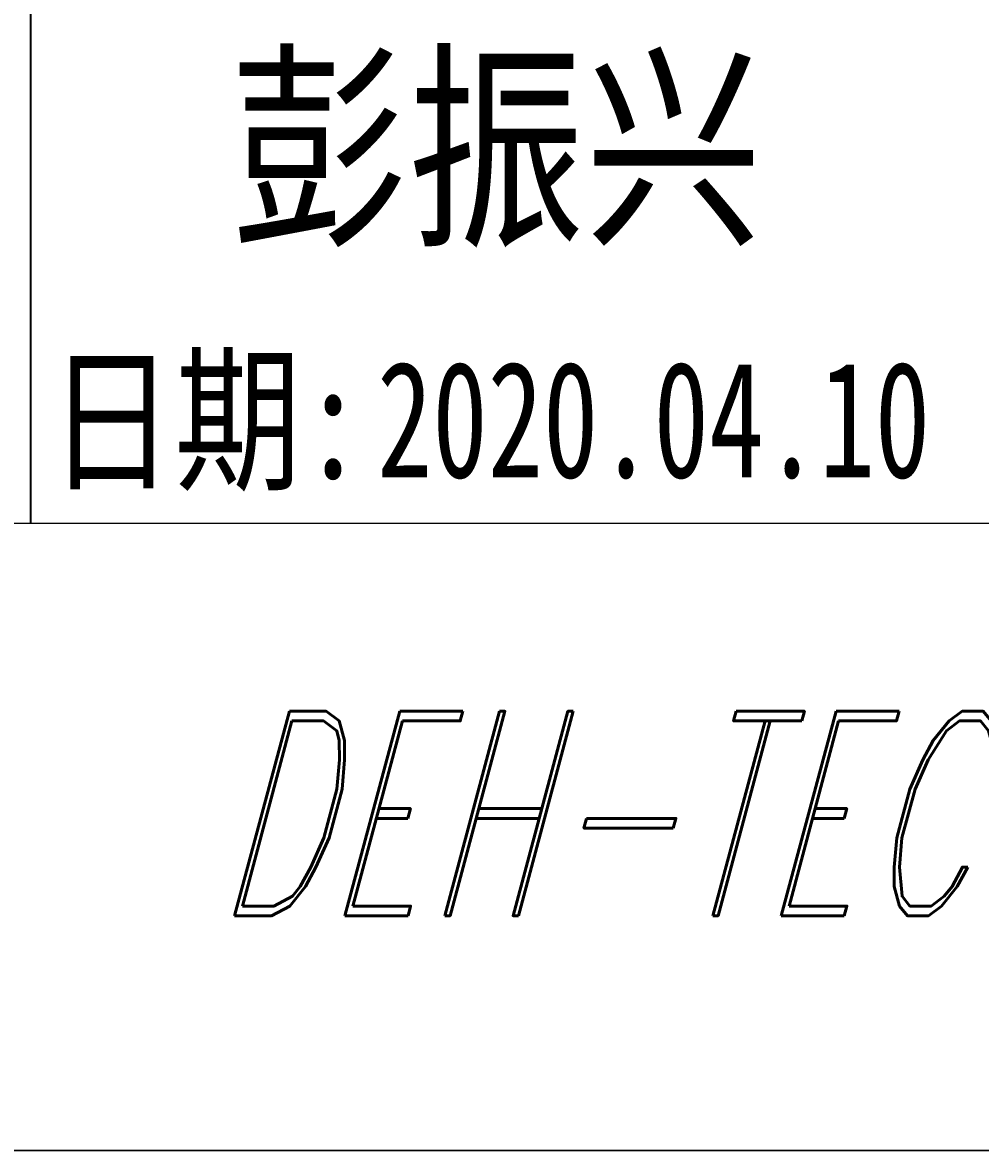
# Model space of a CAD drawing. Header units: millimetres. Extents: x -51813 to 38145, y -10860 to 38732.
# Drawn here: x -51256.74 to -51215.51, y 37794.52 to 37843.05 of the extents above; entities that cross this region are included whole.
import ezdxf
from ezdxf.enums import TextEntityAlignment as Align

# ---------------------------------------------------------------- set-up
doc = ezdxf.new("R2010")
doc.units = ezdxf.units.MM
doc.header["$LTSCALE"] = 0.5
doc.layers.add('图\\M+19E79\\M+195B6\\M+18E9A', color=7, linetype='Continuous')
doc.layers.add('图框', color=7, linetype='Continuous', lineweight=18)
doc.layers.add('打印', color=7, linetype='Continuous', lineweight=15, plot=False)
doc.layers.add('打印-禁用', color=7, linetype='Continuous', lineweight=15, plot=False)
doc.styles.add('国标', font='simfang.ttf', dxfattribs={"width": 0.8})
doc.styles.add('标题\\M+18E9A', font='romand.shx', dxfattribs={"oblique": 10, "bigfont": 'bigfont.shx'})

# ---------------------------------------------------------------- blocks, each defined once
blk = doc.blocks.new('GZDEH零件A3图框V01版')
at = {"layer": '图\\M+19E79\\M+195B6\\M+18E9A', "color": 9}
blk.add_line((3135.83, -1815.961), (3135.83, -1832.961), dxfattribs=at)
blk.add_line((3135.83, -1815.961), (3135.83, -1832.961), dxfattribs=at)
at = {"layer": '图框', "linetype": 'Continuous'}
blk.add_line((2882.49, -1832.961), (3272.49, -1832.961), dxfattribs=at)
at = {"layer": '打印-禁用', "linetype": 'Continuous'}
blk.add_line((2857.49, -1846.461), (3277.49, -1846.461), dxfattribs=at)
at = {"layer": '图\\M+19E79\\M+195B6\\M+18E9A', "color": 9, "style": '国标', "width": 0.8}
blk.add_text('日期:', height=2.5, dxfattribs=at).set_placement((3139.616, -1831.999), align=Align.CENTER)
at = {"layer": '图\\M+19E79\\M+195B6\\M+18E9A', "color": 7, "style": '标题\\M+18E9A', "oblique": 15, "width": 0.6}
blk.add_text('DEH-TECH', height=4.4, dxfattribs=at).set_placement((3149.164, -1839.211), align=Align.MIDDLE)
blk = doc.blocks.new('DEH A3')
at = {"layer": '图框'}
blk.add_blockref('GZDEH零件A3图框V01版', (-2857.49, 1846.461), dxfattribs=at)

msp = doc.modelspace()

# ---------------------------------------------------------------- linework, layer by layer
at = {"layer": '打印'}
msp.add_lwpolyline([(-51813.088, 38388.515), (-50973.088, 38388.515), (-50973.088, 37794.515), (-51813.088, 37794.515)], close=True, dxfattribs=at)

# ---------------------------------------------------------------- block references
at = {"layer": '图框', "xscale": 2, "yscale": 2, "zscale": 2}
msp.add_blockref('DEH A3', (-51813.088, 37794.515), dxfattribs=at)

# ---------------------------------------------------------------- texts
at = {"layer": '图\\M+19E79\\M+195B6\\M+18E9A', "color": 3, "style": '国标'}
for s, height, width, p in [('彭振兴', 7, 0.8, (-51247.812, 37834.148)), ('2020.04.10', 5, 0.7, (-51241.482, 37823.475))]:
    msp.add_text(s, height=height, dxfattribs=dict(at, width=width)).set_placement(p)

doc.saveas('drawing.dxf')
